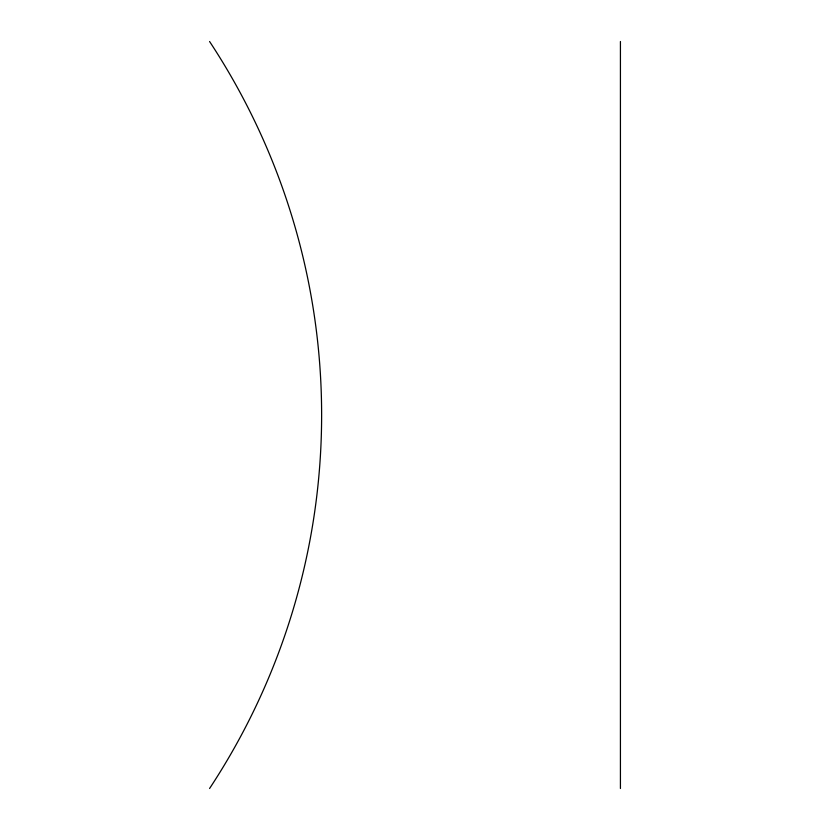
<?xml version="1.0" encoding="UTF-8"?>
<svg xmlns="http://www.w3.org/2000/svg" width="830" height="830" viewBox="0 0 830 830"><rect width="100%" height="100%" fill="white"/><g stroke="black" fill="none" stroke-linecap="round" stroke-linejoin="round"><path stroke-width="1.25" d="M620.425 41.5L620.425 788.5M209.575 41.5A678.525 678.525 0 0 1 209.575 788.5"/></g></svg>
